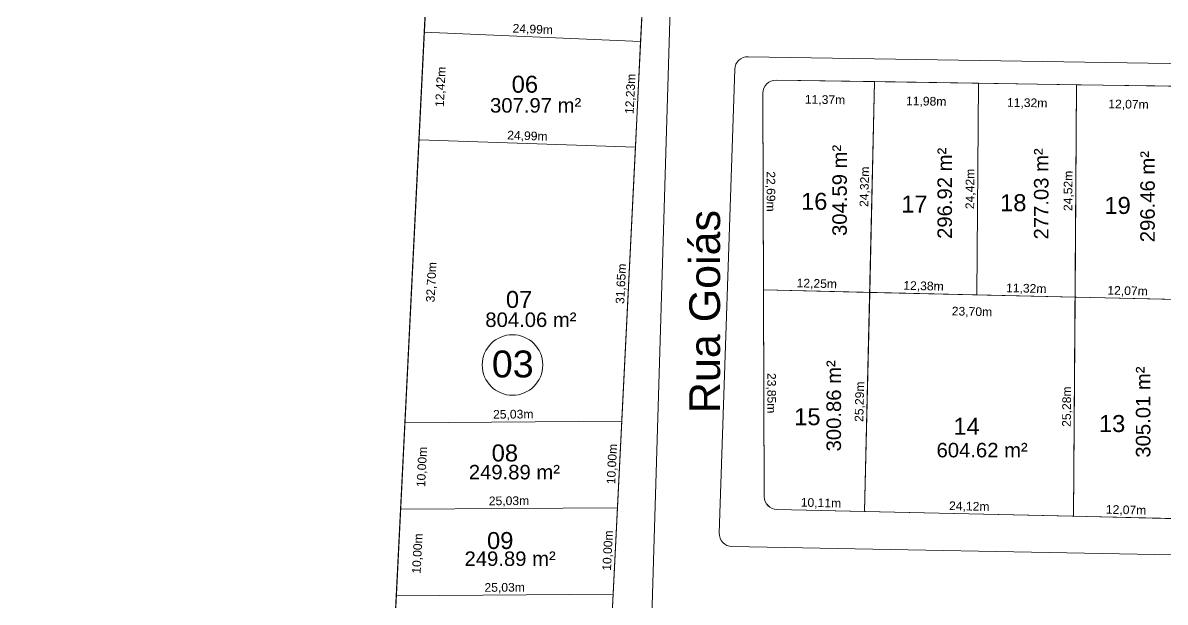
# Model space of a CAD drawing. Header units: metres. Extents: x 3808 to 8215, y 2374 to 6187.
# Drawn here: x 4758 to 4889.8, y 5306.6 to 5373.4 of the extents above; entities that cross this region are included whole.
import ezdxf
from ezdxf.enums import TextEntityAlignment as Align

# ---------------------------------------------------------------- set-up
doc = ezdxf.new("R2010")
doc.units = ezdxf.units.M
for name, color, linetype in [('Areas Lotes', 1, 'Continuous'), ('Calçada', 8, 'Continuous'), ('COTAS', 7, 'Continuous'), ('Lote', 7, 'Continuous'), ('Nome das Ruas', 7, 'Continuous'), ('Nº Lote', 7, 'Continuous'), ('Nº. quadra', 7, 'Continuous'), ('PDF_REGIAO_POLILINHAS', 7, 'Continuous'), ('quadras', 7, 'Continuous')]:
    doc.layers.add(name, color=color, linetype=linetype)
doc.styles.add('Arial', font='arial.ttf')
doc.dimstyles.new('Copy(2) of ISO-25', dxfattribs={"dimtxt": 1, "dimasz": 2.5, "dimexe": 1.25, "dimexo": 0.625, "dimgap": 0.2, "dimtad": 1, "dimtoh": 1, "dimlfac": 1, "dimzin": 1, "dimtxsty": 'Arial', "dimblk": 'NONE', "dimcen": 0, "dimse1": 1, "dimse2": 1, "dimsd1": 1, "dimsd2": 1, "dimclrt": 256, "dimaunit": 1, "dimadec": 3, "dimazin": 0, "dimtfac": 1, "dimtmove": 0, "dimatfit": 3, "dimldrblk": 'NONE', "dimfxl": 1, "dimtolj": 1, "dimtzin": 0, "dimarcsym": 0})

# ---------------------------------------------------------------- blocks, each defined once
blk = doc.blocks.new('*D5991')
at = {"layer": 'Defpoints', "color": 0, "linetype": 'Continuous', "transparency": 16777216}
for p in [(4879.23, 5316.49), (4879.23, 5316.49), (4891.29, 5316.21)]:
    blk.add_point(p, dxfattribs=at)
at = {"layer": 'COTAS', "linetype": 'Continuous', "lineweight": 5, "transparency": 16777216, "insert": (4885.28, 5317.15), "char_height": 1, "attachment_point": 5, "rotation": 358.6869, "style": 'Arial'}
blk.add_mtext('\\A1;12,07m', dxfattribs=at)
blk = doc.blocks.new('_None')
blk = doc.blocks.new('*D5992')
at = {"layer": 'Defpoints', "color": 0, "linetype": 'Continuous', "transparency": 16777216}
for p in [(4855.12, 5317.04), (4855.12, 5317.04), (4879.23, 5316.49)]:
    blk.add_point(p, dxfattribs=at)
at = {"layer": 'COTAS', "linetype": 'Continuous', "lineweight": 5, "transparency": 16777216, "insert": (4867.19, 5317.57), "char_height": 1, "attachment_point": 5, "rotation": 358.6869, "style": 'Arial'}
blk.add_mtext('\\A1;24,12m', dxfattribs=at)
blk = doc.blocks.new('*D5993')
at = {"layer": 'Defpoints', "color": 0, "linetype": 'Continuous', "transparency": 16777216}
for p in [(4845.01, 5317.28), (4845.01, 5317.28), (4855.12, 5317.04)]:
    blk.add_point(p, dxfattribs=at)
at = {"layer": 'COTAS', "linetype": 'Continuous', "lineweight": 5, "transparency": 16777216, "insert": (4850.08, 5317.96), "char_height": 1, "attachment_point": 5, "rotation": 358.6869, "style": 'Arial'}
blk.add_mtext('\\A1;10,11m', dxfattribs=at)
blk = doc.blocks.new('*D5994')
at = {"layer": 'Defpoints', "color": 0, "linetype": 'Continuous', "transparency": 16777216}
for p in [(4843.46, 5342.62), (4855.7, 5342.33), (4855.7, 5342.33)]:
    blk.add_point(p, dxfattribs=at)
at = {"layer": 'COTAS', "linetype": 'Continuous', "lineweight": 5, "transparency": 16777216, "insert": (4849.6, 5343.27), "char_height": 1, "attachment_point": 5, "rotation": 358.6528, "style": 'Arial'}
blk.add_mtext('\\A1;12,25m', dxfattribs=at)
blk = doc.blocks.new('*D5995')
at = {"layer": 'Defpoints', "color": 0, "linetype": 'Continuous', "transparency": 16777216}
for p in [(4855.7, 5342.33), (4868.08, 5342.04), (4868.08, 5342.04)]:
    blk.add_point(p, dxfattribs=at)
at = {"layer": 'COTAS', "linetype": 'Continuous', "lineweight": 5, "transparency": 16777216, "insert": (4861.91, 5342.99), "char_height": 1, "attachment_point": 5, "rotation": 358.6528, "style": 'Arial'}
blk.add_mtext('\\A1;12,38m', dxfattribs=at)
blk = doc.blocks.new('*D5996')
at = {"layer": 'Defpoints', "color": 0, "linetype": 'Continuous', "transparency": 16777216}
for p in [(4868.08, 5342.04), (4879.4, 5341.77), (4879.4, 5341.77)]:
    blk.add_point(p, dxfattribs=at)
at = {"layer": 'COTAS', "linetype": 'Continuous', "lineweight": 5, "transparency": 16777216, "insert": (4873.76, 5342.71), "char_height": 1, "attachment_point": 5, "rotation": 358.6528, "style": 'Arial'}
blk.add_mtext('\\A1;11,32m', dxfattribs=at)
blk = doc.blocks.new('*D5997')
at = {"layer": 'Defpoints', "color": 0, "linetype": 'Continuous', "transparency": 16777216}
for p in [(4879.4, 5341.77), (4891.46, 5341.49), (4891.46, 5341.49)]:
    blk.add_point(p, dxfattribs=at)
at = {"layer": 'COTAS', "linetype": 'Continuous', "lineweight": 5, "transparency": 16777216, "insert": (4885.45, 5342.43), "char_height": 1, "attachment_point": 5, "rotation": 358.6528, "style": 'Arial'}
blk.add_mtext('\\A1;12,07m', dxfattribs=at)
blk = doc.blocks.new('*D6007')
at = {"layer": 'Defpoints', "color": 0, "linetype": 'Continuous', "transparency": 16777216}
for p in [(4855.7, 5342.33), (4879.4, 5341.77), (4879.33, 5338.95)]:
    blk.add_point(p, dxfattribs=at)
at = {"layer": 'COTAS', "linetype": 'Continuous', "lineweight": 5, "transparency": 16777216, "insert": (4867.5, 5340.03), "char_height": 1, "attachment_point": 5, "rotation": 358.6528, "style": 'Arial'}
blk.add_mtext('\\A1;23,70m', dxfattribs=at)
blk = doc.blocks.new('*D6036')
at = {"layer": 'Defpoints', "color": 0, "linetype": 'Continuous', "transparency": 16777216}
for p in [(4879.56, 5366.29), (4879.56, 5366.29), (4879.4, 5341.77)]:
    blk.add_point(p, dxfattribs=at)
at = {"layer": 'COTAS', "linetype": 'Continuous', "lineweight": 5, "transparency": 16777216, "insert": (4878.68, 5354.04), "char_height": 1, "attachment_point": 5, "rotation": 89.6127, "style": 'Arial'}
blk.add_mtext('\\A1;24,52m', dxfattribs=at)
blk = doc.blocks.new('*D6037')
at = {"layer": 'Defpoints', "color": 0, "linetype": 'Continuous', "transparency": 16777216}
for p in [(4879.4, 5341.77), (4879.23, 5316.49), (4879.23, 5316.49)]:
    blk.add_point(p, dxfattribs=at)
at = {"layer": 'COTAS', "linetype": 'Continuous', "lineweight": 5, "transparency": 16777216, "insert": (4878.51, 5329.14), "char_height": 1, "attachment_point": 5, "rotation": 89.6127, "style": 'Arial'}
blk.add_mtext('\\A1;25,28m', dxfattribs=at)
blk = doc.blocks.new('*D6038')
at = {"layer": 'Defpoints', "color": 0, "linetype": 'Continuous', "transparency": 16777216}
for p in [(4855.7, 5342.33), (4855.12, 5317.04), (4855.12, 5317.04)]:
    blk.add_point(p, dxfattribs=at)
at = {"layer": 'COTAS', "linetype": 'Continuous', "lineweight": 5, "transparency": 16777216, "insert": (4854.61, 5329.71), "char_height": 1, "attachment_point": 5, "rotation": 88.6762, "style": 'Arial'}
blk.add_mtext('\\A1;25,29m', dxfattribs=at)
blk = doc.blocks.new('*D6039')
at = {"layer": 'Defpoints', "color": 0, "linetype": 'Continuous', "transparency": 16777216}
for p in [(4856.26, 5366.64), (4855.7, 5342.33), (4855.7, 5342.33)]:
    blk.add_point(p, dxfattribs=at)
at = {"layer": 'COTAS', "linetype": 'Continuous', "lineweight": 5, "transparency": 16777216, "insert": (4855.18, 5354.51), "char_height": 1, "attachment_point": 5, "rotation": 88.6762, "style": 'Arial'}
blk.add_mtext('\\A1;24,32m', dxfattribs=at)
blk = doc.blocks.new('*D6040')
at = {"layer": 'Defpoints', "color": 0, "linetype": 'Continuous', "transparency": 16777216}
for p in [(4868.24, 5366.46), (4868.08, 5342.04), (4868.08, 5342.04)]:
    blk.add_point(p, dxfattribs=at)
at = {"layer": 'COTAS', "linetype": 'Continuous', "lineweight": 5, "transparency": 16777216, "insert": (4867.36, 5354.26), "char_height": 1, "attachment_point": 5, "rotation": 89.6127, "style": 'Arial'}
blk.add_mtext('\\A1;24,42m', dxfattribs=at)
blk = doc.blocks.new('*D6041')
at = {"layer": 'Defpoints', "color": 0, "linetype": 'Continuous', "transparency": 16777216}
for p in [(4843.37, 5365.31), (4843.46, 5342.62), (4843.46, 5342.62)]:
    blk.add_point(p, dxfattribs=at)
at = {"layer": 'COTAS', "linetype": 'Continuous', "lineweight": 5, "transparency": 16777216, "insert": (4844.22, 5353.97), "char_height": 1, "attachment_point": 5, "rotation": 270.2055, "style": 'Arial'}
blk.add_mtext('\\A1;22,69m', dxfattribs=at)
blk = doc.blocks.new('*D6042')
at = {"layer": 'Defpoints', "color": 0, "linetype": 'Continuous', "transparency": 16777216}
for p in [(4843.46, 5342.62), (4843.54, 5318.77), (4843.54, 5318.77)]:
    blk.add_point(p, dxfattribs=at)
at = {"layer": 'COTAS', "linetype": 'Continuous', "lineweight": 5, "transparency": 16777216, "insert": (4844.3, 5330.7), "char_height": 1, "attachment_point": 5, "rotation": 270.2055, "style": 'Arial'}
blk.add_mtext('\\A1;23,85m', dxfattribs=at)
blk = doc.blocks.new('*D6043')
at = {"layer": 'Defpoints', "color": 0, "linetype": 'Continuous', "transparency": 16777216}
for p in [(4844.9, 5366.82), (4856.26, 5366.64), (4856.22, 5363.59)]:
    blk.add_point(p, dxfattribs=at)
at = {"layer": 'COTAS', "linetype": 'Continuous', "lineweight": 5, "transparency": 16777216, "insert": (4850.55, 5364.48), "char_height": 1, "attachment_point": 5, "rotation": 359.1323, "style": 'Arial'}
blk.add_mtext('\\A1;11,37m', dxfattribs=at)
blk = doc.blocks.new('*D6044')
at = {"layer": 'Defpoints', "color": 0, "linetype": 'Continuous', "transparency": 16777216}
for p in [(4856.26, 5366.64), (4868.24, 5366.46), (4868.2, 5363.41)]:
    blk.add_point(p, dxfattribs=at)
at = {"layer": 'COTAS', "linetype": 'Continuous', "lineweight": 5, "transparency": 16777216, "insert": (4862.22, 5364.3), "char_height": 1, "attachment_point": 5, "rotation": 359.1323, "style": 'Arial'}
blk.add_mtext('\\A1;11,98m', dxfattribs=at)
blk = doc.blocks.new('*D6045')
at = {"layer": 'Defpoints', "color": 0, "linetype": 'Continuous', "transparency": 16777216}
for p in [(4868.24, 5366.46), (4879.56, 5366.29), (4879.52, 5363.24)]:
    blk.add_point(p, dxfattribs=at)
at = {"layer": 'COTAS', "linetype": 'Continuous', "lineweight": 5, "transparency": 16777216, "insert": (4873.87, 5364.12), "char_height": 1, "attachment_point": 5, "rotation": 359.1323, "style": 'Arial'}
blk.add_mtext('\\A1;11,32m', dxfattribs=at)
blk = doc.blocks.new('*D6046')
at = {"layer": 'Defpoints', "color": 0, "linetype": 'Continuous', "transparency": 16777216}
for p in [(4879.56, 5366.29), (4891.63, 5366.11), (4891.58, 5363.06)]:
    blk.add_point(p, dxfattribs=at)
at = {"layer": 'COTAS', "linetype": 'Continuous', "lineweight": 5, "transparency": 16777216, "insert": (4885.56, 5363.95), "char_height": 1, "attachment_point": 5, "rotation": 359.1323, "style": 'Arial'}
blk.add_mtext('\\A1;12,07m', dxfattribs=at)
blk = doc.blocks.new('*D1242')
at = {"layer": 'Defpoints', "color": 0, "linetype": 'Continuous', "transparency": 16777216}
for p in [(4826.11, 5307.5), (4826.11, 5307.5), (4825.62, 5297.51)]:
    blk.add_point(p, dxfattribs=at)
at = {"layer": 'COTAS', "linetype": 'Continuous', "lineweight": 5, "transparency": 16777216, "insert": (4825.06, 5302.54), "char_height": 1, "attachment_point": 5, "rotation": 87.1611, "style": 'Arial'}
blk.add_mtext('\\A1;10,00m', dxfattribs=at)
blk = doc.blocks.new('*D1243')
at = {"layer": 'Defpoints', "color": 0, "linetype": 'Continuous', "transparency": 16777216}
for p in [(4826.61, 5317.48), (4826.61, 5317.48), (4826.11, 5307.5)]:
    blk.add_point(p, dxfattribs=at)
at = {"layer": 'COTAS', "linetype": 'Continuous', "lineweight": 5, "transparency": 16777216, "insert": (4825.56, 5312.53), "char_height": 1, "attachment_point": 5, "rotation": 87.1611, "style": 'Arial'}
blk.add_mtext('\\A1;10,00m', dxfattribs=at)
blk = doc.blocks.new('*D1244')
at = {"layer": 'Defpoints', "color": 0, "linetype": 'Continuous', "transparency": 16777216}
for p in [(4827.1, 5327.47), (4827.1, 5327.47), (4826.61, 5317.48)]:
    blk.add_point(p, dxfattribs=at)
at = {"layer": 'COTAS', "linetype": 'Continuous', "lineweight": 5, "transparency": 16777216, "insert": (4826.05, 5322.52), "char_height": 1, "attachment_point": 5, "rotation": 87.1611, "style": 'Arial'}
blk.add_mtext('\\A1;10,00m', dxfattribs=at)
blk = doc.blocks.new('*D1245')
at = {"layer": 'Defpoints', "color": 0, "linetype": 'Continuous', "transparency": 16777216}
for p in [(4828.67, 5359.08), (4828.67, 5359.08), (4827.1, 5327.47)]:
    blk.add_point(p, dxfattribs=at)
at = {"layer": 'COTAS', "linetype": 'Continuous', "lineweight": 5, "transparency": 16777216, "insert": (4827.09, 5343.32), "char_height": 1, "attachment_point": 5, "rotation": 87.1611, "style": 'Arial'}
blk.add_mtext('\\A1;31,65m', dxfattribs=at)
blk = doc.blocks.new('*D1246')
at = {"layer": 'Defpoints', "color": 0, "linetype": 'Continuous', "transparency": 16777216}
for p in [(4829.28, 5371.29), (4829.28, 5371.29), (4828.67, 5359.08)]:
    blk.add_point(p, dxfattribs=at)
at = {"layer": 'COTAS', "linetype": 'Continuous', "lineweight": 5, "transparency": 16777216, "insert": (4828.17, 5365.23), "char_height": 1, "attachment_point": 5, "rotation": 87.1611, "style": 'Arial'}
blk.add_mtext('\\A1;12,23m', dxfattribs=at)
blk = doc.blocks.new('*D1247')
at = {"layer": 'Defpoints', "color": 0, "linetype": 'Continuous', "transparency": 16777216}
for p in [(4829.83, 5382.49), (4829.83, 5382.49), (4829.28, 5371.29)]:
    blk.add_point(p, dxfattribs=at)
at = {"layer": 'COTAS', "linetype": 'Continuous', "lineweight": 5, "transparency": 16777216, "insert": (4828.75, 5376.93), "char_height": 1, "attachment_point": 5, "rotation": 87.1611, "style": 'Arial'}
blk.add_mtext('\\A1;11,21m', dxfattribs=at)
blk = doc.blocks.new('*D1256')
at = {"layer": 'Defpoints', "color": 0, "linetype": 'Continuous', "transparency": 16777216}
for p in [(4804.86, 5383.55), (4804.31, 5372.35), (4807.38, 5372.2)]:
    blk.add_point(p, dxfattribs=at)
at = {"layer": 'COTAS', "linetype": 'Continuous', "lineweight": 5, "transparency": 16777216, "insert": (4806.85, 5377.84), "char_height": 1, "attachment_point": 5, "rotation": 87.1615, "style": 'Arial'}
blk.add_mtext('\\A1;11,21m', dxfattribs=at)
blk = doc.blocks.new('*D1257')
at = {"layer": 'Defpoints', "color": 0, "linetype": 'Continuous', "transparency": 16777216}
for p in [(4804.31, 5372.35), (4803.69, 5359.95), (4806.76, 5359.8)]:
    blk.add_point(p, dxfattribs=at)
at = {"layer": 'COTAS', "linetype": 'Continuous', "lineweight": 5, "transparency": 16777216, "insert": (4806.27, 5366.04), "char_height": 1, "attachment_point": 5, "rotation": 87.1615, "style": 'Arial'}
blk.add_mtext('\\A1;12,42m', dxfattribs=at)
blk = doc.blocks.new('*D1258')
at = {"layer": 'Defpoints', "color": 0, "linetype": 'Continuous', "transparency": 16777216}
for p in [(4801.58, 5317.3), (4801.08, 5307.31), (4804.15, 5307.16)]:
    blk.add_point(p, dxfattribs=at)
at = {"layer": 'COTAS', "linetype": 'Continuous', "lineweight": 5, "transparency": 16777216, "insert": (4803.6, 5312.19), "char_height": 1, "attachment_point": 5, "rotation": 87.1615, "style": 'Arial'}
blk.add_mtext('\\A1;10,00m', dxfattribs=at)
blk = doc.blocks.new('*D1259')
at = {"layer": 'Defpoints', "color": 0, "linetype": 'Continuous', "transparency": 16777216}
for p in [(4801.08, 5307.31), (4800.59, 5297.32), (4803.66, 5297.17)]:
    blk.add_point(p, dxfattribs=at)
at = {"layer": 'COTAS', "linetype": 'Continuous', "lineweight": 5, "transparency": 16777216, "insert": (4803.1, 5302.2), "char_height": 1, "attachment_point": 5, "rotation": 87.1615, "style": 'Arial'}
blk.add_mtext('\\A1;10,00m', dxfattribs=at)
blk = doc.blocks.new('*D1271')
at = {"layer": 'Defpoints', "color": 0, "linetype": 'Continuous', "transparency": 16777216}
for p in [(4802.07, 5327.28), (4801.58, 5317.3), (4804.67, 5317.14)]:
    blk.add_point(p, dxfattribs=at)
at = {"layer": 'COTAS', "linetype": 'Continuous', "lineweight": 5, "transparency": 16777216, "insert": (4804.12, 5322.18), "char_height": 1, "attachment_point": 5, "rotation": 87.1615, "style": 'Arial'}
blk.add_mtext('\\A1;10,00m', dxfattribs=at)
blk = doc.blocks.new('*D1272')
at = {"layer": 'Defpoints', "color": 0, "linetype": 'Continuous', "transparency": 16777216}
for p in [(4803.69, 5359.95), (4806.82, 5359.79), (4802.07, 5327.28)]:
    blk.add_point(p, dxfattribs=at)
at = {"layer": 'COTAS', "linetype": 'Continuous', "lineweight": 5, "transparency": 16777216, "insert": (4805.21, 5343.5), "char_height": 1, "attachment_point": 5, "rotation": 87.1615, "style": 'Arial'}
blk.add_mtext('\\A1;32,70m', dxfattribs=at)
blk = doc.blocks.new('*D1278')
at = {"layer": 'Defpoints', "color": 0, "linetype": 'Continuous', "transparency": 16777216}
for p in [(4804.31, 5372.35), (4829.28, 5371.29), (4829.28, 5371.29)]:
    blk.add_point(p, dxfattribs=at)
at = {"layer": 'COTAS', "linetype": 'Continuous', "lineweight": 5, "transparency": 16777216, "insert": (4816.83, 5372.62), "char_height": 1, "attachment_point": 5, "rotation": 357.5747, "style": 'Arial'}
blk.add_mtext('\\A1;24,99m', dxfattribs=at)
blk = doc.blocks.new('*D1279')
at = {"layer": 'Defpoints', "color": 0, "linetype": 'Continuous', "transparency": 16777216}
for p in [(4803.69, 5359.95), (4828.67, 5359.08), (4828.67, 5359.08)]:
    blk.add_point(p, dxfattribs=at)
at = {"layer": 'COTAS', "linetype": 'Continuous', "lineweight": 5, "transparency": 16777216, "insert": (4816.21, 5360.31), "char_height": 1, "attachment_point": 5, "rotation": 358.0135, "style": 'Arial'}
blk.add_mtext('\\A1;24,99m', dxfattribs=at)
blk = doc.blocks.new('*D1280')
at = {"layer": 'Defpoints', "color": 0, "linetype": 'Continuous', "transparency": 16777216}
for p in [(4802.07, 5327.28), (4827.1, 5327.47), (4827.1, 5327.47)]:
    blk.add_point(p, dxfattribs=at)
at = {"layer": 'COTAS', "linetype": 'Continuous', "lineweight": 5, "transparency": 16777216, "insert": (4814.58, 5328.18), "char_height": 1, "attachment_point": 5, "rotation": 0.4257, "style": 'Arial'}
blk.add_mtext('\\A1;25,03m', dxfattribs=at)
blk = doc.blocks.new('*D1281')
at = {"layer": 'Defpoints', "color": 0, "linetype": 'Continuous', "transparency": 16777216}
for p in [(4801.58, 5317.3), (4801.58, 5317.3), (4826.61, 5317.48)]:
    blk.add_point(p, dxfattribs=at)
at = {"layer": 'COTAS', "linetype": 'Continuous', "lineweight": 5, "transparency": 16777216, "insert": (4814.09, 5318.19), "char_height": 1, "attachment_point": 5, "rotation": 0.4257, "style": 'Arial'}
blk.add_mtext('\\A1;25,03m', dxfattribs=at)
blk = doc.blocks.new('*D1282')
at = {"layer": 'Defpoints', "color": 0, "linetype": 'Continuous', "transparency": 16777216}
for p in [(4801.08, 5307.31), (4801.08, 5307.31), (4826.11, 5307.5)]:
    blk.add_point(p, dxfattribs=at)
at = {"layer": 'COTAS', "linetype": 'Continuous', "lineweight": 5, "transparency": 16777216, "insert": (4813.59, 5308.2), "char_height": 1, "attachment_point": 5, "rotation": 0.4257, "style": 'Arial'}
blk.add_mtext('\\A1;25,03m', dxfattribs=at)

msp = doc.modelspace()

# ---------------------------------------------------------------- linework, layer by layer
at = {"layer": 'Calçada', "linetype": 'Continuous', "lineweight": 5}
for p, q in [((4834.986, 5450.076), (4826.87, 5184.602)), ((4795.17, 5188.058), (4807.044, 5427.542)), ((5026.46, 5366.482), (4841.666, 5369.522)), ((4840.142, 5368.072), (4838.345, 5314.557)), ((5025.21, 5309.446), (4839.816, 5313.007))]:
    msp.add_line(p, q, dxfattribs=at)
for centre, start, end in [((4841.641, 5368.022), 89.05774, 178.07708), ((4839.844, 5314.507), 178.07708, 268.89945)]:
    msp.add_arc(centre, 1.5, start, end, dxfattribs=at)
at = {"layer": 'Lote', "lineweight": 5}
for p, q in [((4804.307, 5372.351), (4829.275, 5371.294)), ((4856.263, 5366.644), (4855.116, 5317.044)), ((4868.08, 5342.039), (4868.245, 5366.463)), ((4879.228, 5316.491), (4879.565, 5366.291)), ((4828.67, 5359.081), (4803.692, 5359.947)), ((4935.856, 5340.445), (4843.455, 5342.618)), ((4827.102, 5327.471), (4802.073, 5327.285)), ((4826.607, 5317.483), (4801.578, 5317.297)), ((4826.112, 5307.495), (4801.083, 5307.309))]:
    msp.add_line(p, q, dxfattribs=at)
at = {"layer": 'Lote', "linetype": 'Continuous', "lineweight": 5, "flags": 128}
for points in [[(4829.275, 5371.294), (4829.831, 5382.488), (4804.862, 5383.545), (4804.307, 5372.351)], [(4804.307, 5372.351), (4803.692, 5359.947), (4828.67, 5359.081), (4829.275, 5371.294)], [(4868.08, 5342.039), (4868.245, 5366.463), (4856.263, 5366.644), (4855.701, 5342.33)], [(4879.399, 5341.773), (4879.565, 5366.291), (4868.245, 5366.463), (4868.08, 5342.039)], [(4891.463, 5341.489), (4891.63, 5366.108), (4879.565, 5366.291), (4879.399, 5341.773)], [(4828.67, 5359.081), (4803.692, 5359.947), (4802.073, 5327.285), (4827.102, 5327.471)], [(4879.399, 5341.773), (4855.701, 5342.33), (4855.116, 5317.044), (4879.228, 5316.491)], [(4879.228, 5316.491), (4891.293, 5316.215), (4891.463, 5341.489), (4879.399, 5341.773)], [(4826.607, 5317.483), (4827.102, 5327.471), (4802.073, 5327.285), (4801.578, 5317.297)], [(4826.112, 5307.495), (4826.607, 5317.483), (4801.578, 5317.297), (4801.083, 5307.309)], [(4801.083, 5307.309), (4800.587, 5297.321), (4825.616, 5297.507), (4826.112, 5307.495)]]:
    msp.add_lwpolyline(points, close=True, dxfattribs=at)
for points in [[(4855.701, 5342.33), (4856.263, 5366.644), (4844.896, 5366.816, 0.4197105), (4843.374, 5365.311), (4843.455, 5342.618)], [(4843.455, 5342.618), (4843.541, 5318.77, 0.4064715), (4845.006, 5317.276), (4855.116, 5317.044), (4855.701, 5342.33)]]:
    msp.add_lwpolyline(points, format="xyb", close=True, dxfattribs=at)
at = {"layer": 'Nº. quadra', "lineweight": 5}
msp.add_circle((4814.496, 5333.949), 3.496, dxfattribs=at)
at = {"layer": 'PDF_REGIAO_POLILINHAS', "lineweight": 5}
msp.add_lwpolyline([(5115.931, 5642.188), (5097.746, 5608.733), (5090.058, 5600.038), (5081.098, 5595.214), (5050.295, 5582.754), (5041.016, 5573.582), (5001.677, 5573.953), (4998.39, 5573.211), (4962.284, 5554.39), (4949.083, 5543.15), (4932.117, 5510.596), (4884.082, 5510.225), (4874.857, 5508.37), (4870.668, 5506.143), (4849.037, 5485.36), (4846.969, 5482.179), (4835.04, 5450.102), (4834.351, 5428.418), (4807.152, 5429.001), (4795.011, 5184.48), (4758.959, 5186.071), (4756.573, 5107.763)], dxfattribs=at)
at = {"layer": 'quadras', "linetype": 'Continuous', "lineweight": 5}
for p, q in [((4795.17, 5188.058), (4807.044, 5427.542)), ((4832.034, 5426.92), (4820.161, 5187.489))]:
    msp.add_line(p, q, dxfattribs=at)
at = {"layer": 'quadras', "lineweight": 5}
for p, q in [((4844.896, 5366.816), (5022.318, 5364.129)), ((4843.541, 5318.77), (4843.374, 5365.311)), ((5020.553, 5313.252), (4845.006, 5317.276))]:
    msp.add_line(p, q, dxfattribs=at)
for centre, start, end in [((4844.874, 5365.316), 89.1323, 180.2055), ((4845.041, 5318.775), 180.2055, 268.68687)]:
    msp.add_arc(centre, 1.5, start, end, dxfattribs=at)

# ---------------------------------------------------------------- texts
at = {"layer": 'Areas Lotes', "linetype": 'Continuous', "lineweight": 5, "style": 'Arial'}
for s, p in [('307.97 m²', (4811.904, 5363.074)), ('804.06 m²', (4811.357, 5338.335)), ('604.62 m²', (4863.413, 5323.293)), ('249.89 m²', (4809.455, 5320.75)), ('249.89 m²', (4808.96, 5310.762))]:
    msp.add_text(s, height=1.6726, dxfattribs=at).set_placement(p)
at = {"layer": 'Areas Lotes', "lineweight": 5, "style": 'Arial'}
for s, p in [('304.59 m²', (4853.065, 5348.837)), ('296.92 m²', (4865.193, 5348.499)), ('277.03 m²', (4876.328, 5348.435)), ('296.46 m²', (4888.591, 5348.119)), ('300.86 m²', (4852.391, 5323.976)), ('305.01 m²', (4888.083, 5323.255))]:
    msp.add_text(s, height=1.6726, rotation=90, dxfattribs=at).set_placement(p)
at = {"layer": 'Nome das Ruas', "lineweight": 5, "style": 'Arial'}
msp.add_text('Rua Goiás', height=3.55, rotation=90, dxfattribs=at).set_placement((4838.442, 5328.404, 165.916))
at = {"layer": 'Nº Lote', "linetype": 'Continuous', "lineweight": 5, "style": 'Arial'}
for s, p in [('06', (4815.921, 5365.366)), ('16', (4849.304, 5351.853)), ('17', (4860.863, 5351.536)), ('18', (4872.264, 5351.695)), ('19', (4884.299, 5351.378)), ('07', (4815.255, 5340.533)), ('15', (4848.512, 5327.005)), ('13', (4883.666, 5326.214)), ('14', (4866.881, 5325.897)), ('08', (4813.611, 5322.82)), ('09', (4813.077, 5312.715))]:
    msp.add_text(s, height=1.96, dxfattribs=at).set_placement(p, align=Align.CENTER)
at = {"layer": 'Nº. quadra', "lineweight": 5, "style": 'Arial'}
msp.add_text('03', height=3.1039, dxfattribs=at).set_placement((4812.112, 5332.515))

# ---------------------------------------------------------------- dimensions: what is measured, and where the dimension line sits
at = {"layer": 'COTAS', "linetype": 'Continuous', "lineweight": 5}
for base, p1, p2, angle, picture, middle in [((4807.375, 5372.199), (4804.862, 5383.545), (4804.307, 5372.351), 87.16151, '*D1256', (4806.853, 5377.836)), ((4829.831, 5382.488), (4829.275, 5371.294), (4829.831, 5382.488), 267.1611, '*D1247', (4828.753, 5376.931)), ((4806.76, 5359.795), (4804.307, 5372.351), (4803.692, 5359.947), 87.16151, '*D1257', (4806.268, 5366.037)), ((4829.275, 5371.294), (4828.67, 5359.081), (4829.275, 5371.294), 267.1611, '*D1246', (4828.173, 5365.227)), ((4868.199, 5363.409), (4856.263, 5366.644), (4868.245, 5366.463), 179.1323, '*D6044', (4862.22, 5364.301)), ((4879.518, 5363.238), (4868.245, 5366.463), (4879.565, 5366.291), 179.1323, '*D6045', (4873.871, 5364.124)), ((4891.584, 5363.055), (4879.565, 5366.291), (4891.63, 5366.108), 179.1323, '*D6046', (4885.563, 5363.947)), ((4828.67, 5359.081), (4827.102, 5327.471), (4828.67, 5359.081), 267.1611, '*D1245', (4827.086, 5343.315)), ((4868.08, 5342.039), (4855.701, 5342.33), (4868.08, 5342.039), 178.6528, '*D5995', (4861.909, 5342.985)), ((4879.399, 5341.773), (4868.08, 5342.039), (4879.399, 5341.773), 178.6528, '*D5996', (4873.758, 5342.707)), ((4891.463, 5341.489), (4879.399, 5341.773), (4891.463, 5341.489), 178.6528, '*D5997', (4885.45, 5342.432)), ((4827.102, 5327.471), (4826.607, 5317.483), (4827.102, 5327.471), 267.1611, '*D1244', (4826.055, 5322.516)), ((4845.006, 5317.276), (4855.116, 5317.044), (4845.006, 5317.276), 358.68687, '*D5993', (4850.08, 5317.961)), ((4855.116, 5317.044), (4879.228, 5316.491), (4855.116, 5317.044), 358.68687, '*D5992', (4867.19, 5317.568)), ((4879.228, 5316.491), (4891.293, 5316.215), (4879.228, 5316.491), 358.68687, '*D5991', (4885.279, 5317.154)), ((4804.15, 5307.157), (4801.578, 5317.297), (4801.083, 5307.309), 87.16151, '*D1258', (4803.598, 5312.191)), ((4826.607, 5317.483), (4826.112, 5307.495), (4826.607, 5317.483), 267.1611, '*D1243', (4825.559, 5312.529)), ((4803.655, 5297.169), (4801.083, 5307.309), (4800.587, 5297.321), 87.16151, '*D1259', (4803.103, 5302.203)), ((4826.112, 5307.495), (4825.616, 5297.507), (4826.112, 5307.495), 267.1611, '*D1242', (4825.064, 5302.541))]:
    dim = msp.add_linear_dim(base=base, p1=p1, p2=p2, angle=angle, dimstyle='Copy(2) of ISO-25', override={"dimpost": 'm', "dimtmove": 1}, dxfattribs=at)
    dim.commit()
    dim.dimension.update_dxf_attribs({"geometry": picture, "text_midpoint": middle})
for p1, p2, distance, picture, middle in [((4804.307, 5372.351), (4829.275, 5371.294), 0, '*D1278', (4816.825, 5372.623)), ((4844.896, 5366.816), (4856.263, 5366.644), -3.054, '*D6043', (4850.545, 5364.478)), ((4856.263, 5366.644), (4855.701, 5342.33), 0, '*D6039', (4855.181, 5354.506)), ((4868.245, 5366.463), (4868.08, 5342.039), 0, '*D6040', (4867.361, 5354.256)), ((4879.399, 5341.773), (4879.565, 5366.291), 0, '*D6036', (4878.681, 5354.037)), ((4843.374, 5365.311), (4843.455, 5342.618), 0, '*D6041', (4844.215, 5353.967)), ((4803.692, 5359.947), (4828.67, 5359.081), 0, '*D1279', (4816.209, 5360.315)), ((4802.073, 5327.285), (4803.692, 5359.947), -3.133, '*D1272', (4805.212, 5343.5)), ((4843.455, 5342.618), (4855.701, 5342.33), 0, '*D5994', (4849.597, 5343.275)), ((4843.455, 5342.618), (4843.541, 5318.77), 0, '*D6042', (4844.299, 5330.697)), ((4855.701, 5342.33), (4855.116, 5317.044), 0, '*D6038', (4854.608, 5329.706)), ((4855.701, 5342.33), (4879.399, 5341.773), -2.824, '*D6007', (4867.502, 5340.029)), ((4879.399, 5341.773), (4879.228, 5316.491), 0, '*D6037', (4878.512, 5329.138)), ((4802.073, 5327.285), (4827.102, 5327.471), 0, '*D1280', (4814.582, 5328.178)), ((4802.073, 5327.285), (4801.578, 5317.297), 3.095, '*D1271', (4804.116, 5322.177)), ((4826.607, 5317.483), (4801.578, 5317.297), 0, '*D1281', (4814.086, 5318.191)), ((4826.112, 5307.495), (4801.083, 5307.309), 0, '*D1282', (4813.591, 5308.203))]:
    dim = msp.add_aligned_dim(p1=p1, p2=p2, distance=distance, dimstyle='Copy(2) of ISO-25', override={"dimpost": 'm'}, dxfattribs=at)
    dim.commit()
    dim.dimension.update_dxf_attribs({"geometry": picture, "text_midpoint": middle})

doc.saveas('drawing.dxf')
